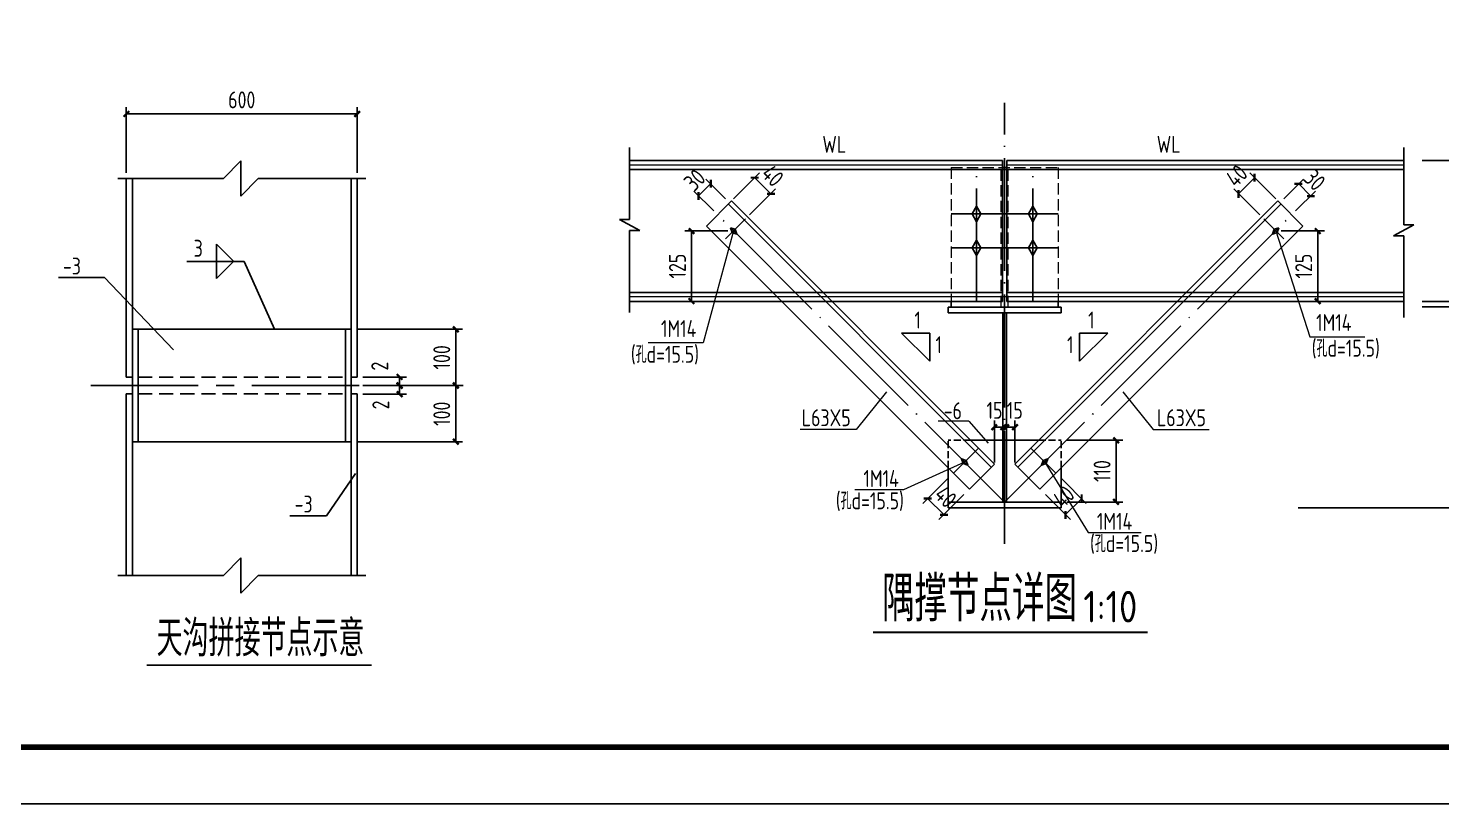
# Model space of a CAD drawing. Header units: millimetres. Extents: x 865974 to 875117, y 40174 to 44891.
# Drawn here: x 868185.4 to 868436.2, y 40173.6 to 40311.1 of the extents above; entities that cross this region are included whole.
import ezdxf

# ---------------------------------------------------------------- set-up
doc = ezdxf.new("R2010")
doc.units = ezdxf.units.MM
doc.header["$LTSCALE"] = 1000
doc.header["$MEASUREMENT"] = 0
for name, pattern in [('( Hidden )', [0.375, 0.25, -0.125]), ('3', [500, 300, -200]), ('center2', [28.575, 19.05, -3.175, 3.175, -3.175]), ('DASH', [0.35, 0.25, -0.1]), ('DASHED', [117.236842, 78.157895, -39.078947]), ('DOTE', [2.42, 2, -0.2, 0.02, -0.2])]:
    doc.linetypes.add(name, pattern=pattern)
for name, color, linetype in [('AXIS', 3, 'Continuous'), ('D1', 112, 'Continuous'), ('D2', 6, 'Continuous'), ('DIM', 7, 'Continuous'), ('DOTE', 1, 'DOTE'), ('FEN', 21, 'Continuous'), ('SHI', 3, 'Continuous'), ('文字', 7, 'Continuous'), ('桩', 6, 'Continuous'), ('梁虚线', 134, '3'), ('水平标注', 2, 'Continuous')]:
    doc.layers.add(name, color=color, linetype=linetype)
for name, color, linetype, lineweight in [('D3', 62, 'Continuous', 9), ('LZ', 64, 'Continuous', 9), ('数字', 3, 'Continuous', 9)]:
    doc.layers.add(name, color=color, linetype=linetype, lineweight=lineweight)
doc.styles.add('GBHZ', font='gbenor.shx', dxfattribs={"width": 0.9, "bigfont": 'gbcbig.shx'})
doc.dimstyles.new('Y10', dxfattribs={"dimscale": 0, "dimtxt": 3, "dimasz": 0.01, "dimexe": 1.2, "dimexo": 1, "dimgap": 1, "dimtad": 1, "dimdec": 0, "dimlfac": 10, "dimzin": 0, "dimdsep": 46, "dimtxsty": 'GBHZ', "dimblk1": 'DX', "dimblk2": 'DX', "dimsah": 1, "dimcen": 0.09, "dimdle": 1, "dimadec": 0, "dimazin": 0, "dimtfac": 1, "dimtdec": 0, "dimtix": 1, "dimtmove": 2, "dimatfit": 3, "dimldrblk": 'DX', "dimfxl": 0, "dimtolj": 1, "dimtzin": 0, "dimarcsym": 0})

# ---------------------------------------------------------------- blocks, each defined once
blk = doc.blocks.new('DX')
at = {"color": 0, "linetype": 'ByBlock', "const_width": 40}
blk.add_lwpolyline([(-54, -51), (46, 49)], dxfattribs=at)
blk = doc.blocks.new('*D61')
at = {"layer": 'Defpoints', "color": 0, "linetype": 'ByBlock', "transparency": 16777216}
for p in [(868431.71, 40287.61), (868443.26, 40287.61), (868431.71, 40262.65)]:
    blk.add_point(p, dxfattribs=at)
at = {"layer": 'DIM', "color": 0, "linetype": 'ByBlock', "lineweight": -2, "transparency": 16777216}
for p, q in [((868432.71, 40287.61), (868444.46, 40287.61)), ((868443.26, 40262.66), (868443.26, 40287.6)), ((868432.71, 40262.65), (868444.46, 40262.65))]:
    blk.add_line(p, q, dxfattribs=at)
at = {"layer": 'DIM', "color": 0, "linetype": 'ByBlock', "lineweight": -2, "transparency": 16777216, "xscale": 0.01, "yscale": 0.01, "zscale": 0.01}
for p, rotation in [((868443.26, 40287.61), 90), ((868443.26, 40262.65), 270)]:
    blk.add_blockref('DX', p, dxfattribs=dict(at, rotation=rotation))
at = {"layer": 'DIM', "color": 0, "linetype": 'ByBlock', "transparency": 16777216, "insert": (868440.76, 40275.13), "char_height": 3, "attachment_point": 5, "rotation": 90, "style": 'GBHZ'}
blk.add_mtext('\\A1;250', dxfattribs=at)
blk = doc.blocks.new('*D62')
at = {"layer": 'Defpoints', "color": 0, "linetype": 'ByBlock', "transparency": 16777216}
for p in [(868433.71, 40261.65), (868443.26, 40261.65), (868409.74, 40226.06)]:
    blk.add_point(p, dxfattribs=at)
at = {"layer": 'DIM', "color": 0, "linetype": 'ByBlock', "lineweight": -2, "transparency": 16777216}
for p, q in [((868434.71, 40261.65), (868444.46, 40261.65)), ((868443.26, 40226.07), (868443.26, 40261.64)), ((868410.74, 40226.06), (868444.46, 40226.06))]:
    blk.add_line(p, q, dxfattribs=at)
at = {"layer": 'DIM', "color": 0, "linetype": 'ByBlock', "lineweight": -2, "transparency": 16777216, "xscale": 0.01, "yscale": 0.01, "zscale": 0.01}
for p, rotation in [((868443.26, 40261.65), 90), ((868443.26, 40226.06), 270)]:
    blk.add_blockref('DX', p, dxfattribs=dict(at, rotation=rotation))
at = {"layer": 'DIM', "color": 0, "linetype": 'ByBlock', "transparency": 16777216, "insert": (868440.68, 40243.85), "char_height": 3, "attachment_point": 5, "rotation": 90, "style": 'GBHZ'}
blk.add_mtext('\\A1;梁高(柱高)', dxfattribs=at)
blk = doc.blocks.new('*D63')
at = {"layer": 'Defpoints', "color": 0, "transparency": 16777216}
for p in [(868358.95, 40240.33), (868358.95, 40233.1), (868360.45, 40233.1)]:
    blk.add_point(p, dxfattribs=at)
at = {"layer": 'DIM', "color": 0, "lineweight": -2, "transparency": 16777216}
for p, q in [((868358.95, 40234.1), (868358.95, 40241.53)), ((868360.45, 40234.1), (868360.45, 40241.53)), ((868358.94, 40240.33), (868358.93, 40240.33)), ((868360.45, 40240.33), (868358.95, 40240.33)), ((868360.46, 40240.33), (868360.47, 40240.33))]:
    blk.add_line(p, q, dxfattribs=at)
at = {"layer": 'DIM', "color": 0, "lineweight": -2, "transparency": 16777216, "xscale": 0.01, "yscale": 0.01, "zscale": 0.01}
blk.add_blockref('DX', (868358.95, 40240.33), dxfattribs=at)
at = {"layer": 'DIM', "color": 0, "lineweight": -2, "transparency": 16777216, "xscale": 0.01, "yscale": 0.01, "zscale": 0.01, "rotation": 180}
blk.add_blockref('DX', (868360.45, 40240.33), dxfattribs=at)
at = {"layer": 'DIM', "color": 0, "transparency": 16777216, "insert": (868360.45, 40243.33), "char_height": 3, "attachment_point": 5, "style": 'GBHZ'}
blk.add_mtext('\\A1;15', dxfattribs=at)
blk = doc.blocks.new('LS1')
at = {"layer": 'D1'}
for p, q in [((0, 10), (-5, 0)), ((-5, 0), (0, -10)), ((5, 0), (0, 10)), ((0, -10), (5, 0))]:
    blk.add_line(p, q, dxfattribs=at)
blk = doc.blocks.new('*D64')
at = {"layer": 'Defpoints', "color": 0, "transparency": 16777216}
for p in [(868412.93, 40281.34), (868407.44, 40280.09), (868409.56, 40277.97)]:
    blk.add_point(p, dxfattribs=at)
at = {"layer": 'DIM', "color": 0, "lineweight": -2, "transparency": 16777216}
for p, q in [((868408.15, 40280.8), (868411.66, 40284.31)), ((868410.27, 40278.68), (868413.78, 40282.19)), ((868410.8, 40283.47), (868410.8, 40283.48)), ((868410.81, 40283.46), (868412.93, 40281.34)), ((868412.94, 40281.34), (868412.95, 40281.33))]:
    blk.add_line(p, q, dxfattribs=at)
at = {"layer": 'DIM', "color": 0, "lineweight": -2, "transparency": 16777216, "xscale": 0.01, "yscale": 0.01, "zscale": 0.01}
for p, rotation in [((868410.81, 40283.46), 315.0000000031444), ((868412.93, 40281.34), 135.0000000031443)]:
    blk.add_blockref('DX', p, dxfattribs=dict(at, rotation=rotation))
at = {"layer": 'DIM', "color": 0, "transparency": 16777216, "insert": (868413.64, 40284.17), "char_height": 3, "attachment_point": 5, "rotation": 315, "style": 'GBHZ'}
blk.add_mtext('\\A1;30', dxfattribs=at)
blk = doc.blocks.new('*D65')
at = {"layer": 'Defpoints', "color": 0, "transparency": 16777216}
for p in [(868400.15, 40281.73), (868407.44, 40280.09), (868404.61, 40277.27)]:
    blk.add_point(p, dxfattribs=at)
at = {"layer": 'DIM', "color": 0, "lineweight": -2, "transparency": 16777216}
for p, q in [((868402.97, 40284.56), (868400.15, 40281.73)), ((868406.73, 40280.8), (868402.13, 40285.41)), ((868402.98, 40284.57), (868402.99, 40284.58)), ((868403.91, 40277.97), (868399.3, 40282.58)), ((868400.14, 40281.73), (868400.13, 40281.72))]:
    blk.add_line(p, q, dxfattribs=at)
at = {"layer": 'DIM', "color": 0, "lineweight": -2, "transparency": 16777216, "xscale": 0.01, "yscale": 0.01, "zscale": 0.01}
for p, rotation in [((868402.97, 40284.56), 224.9999999976418), ((868400.15, 40281.73), 44.99999999764176)]:
    blk.add_blockref('DX', p, dxfattribs=dict(at, rotation=rotation))
at = {"layer": 'DIM', "color": 0, "transparency": 16777216, "insert": (868399.79, 40284.92), "char_height": 3, "attachment_point": 5, "rotation": 45, "style": 'GBHZ'}
blk.add_mtext('\\A1;40', dxfattribs=at)
blk = doc.blocks.new('*D66')
at = {"layer": 'Defpoints', "color": 0, "transparency": 16777216}
for p in [(868406.73, 40275.15), (868406.73, 40262.65), (868414.19, 40262.65)]:
    blk.add_point(p, dxfattribs=at)
at = {"layer": 'DIM', "color": 0, "lineweight": -2, "transparency": 16777216}
for p, q in [((868407.73, 40275.15), (868415.39, 40275.15)), ((868414.19, 40275.14), (868414.19, 40262.66)), ((868407.73, 40262.65), (868415.39, 40262.65))]:
    blk.add_line(p, q, dxfattribs=at)
at = {"layer": 'DIM', "color": 0, "lineweight": -2, "transparency": 16777216, "xscale": 0.01, "yscale": 0.01, "zscale": 0.01}
for p, rotation in [((868414.19, 40275.15), 90), ((868414.19, 40262.65), 270)]:
    blk.add_blockref('DX', p, dxfattribs=dict(at, rotation=rotation))
at = {"layer": 'DIM', "color": 0, "transparency": 16777216, "insert": (868411.69, 40268.9), "char_height": 3, "attachment_point": 5, "rotation": 90, "style": 'GBHZ'}
blk.add_mtext('\\A1;125', dxfattribs=at)
blk = doc.blocks.new('*D67')
at = {"layer": 'Defpoints', "color": 0, "transparency": 16777216}
for p in [(868358.35, 40240.33), (868356.85, 40233.1), (868358.35, 40233.1)]:
    blk.add_point(p, dxfattribs=at)
at = {"layer": 'DIM', "color": 0, "lineweight": -2, "transparency": 16777216}
for p, q in [((868356.85, 40234.1), (868356.85, 40241.53)), ((868358.35, 40234.1), (868358.35, 40241.53)), ((868356.84, 40240.33), (868356.83, 40240.33)), ((868356.85, 40240.33), (868358.35, 40240.33)), ((868358.36, 40240.33), (868358.37, 40240.33))]:
    blk.add_line(p, q, dxfattribs=at)
at = {"layer": 'DIM', "color": 0, "lineweight": -2, "transparency": 16777216, "xscale": 0.01, "yscale": 0.01, "zscale": 0.01}
blk.add_blockref('DX', (868356.85, 40240.33), dxfattribs=at)
at = {"layer": 'DIM', "color": 0, "lineweight": -2, "transparency": 16777216, "xscale": 0.01, "yscale": 0.01, "zscale": 0.01, "rotation": 180}
blk.add_blockref('DX', (868358.35, 40240.33), dxfattribs=at)
at = {"layer": 'DIM', "color": 0, "transparency": 16777216, "insert": (868356.85, 40243.33), "char_height": 3, "attachment_point": 5, "style": 'GBHZ'}
blk.add_mtext('\\A1;15', dxfattribs=at)
blk = doc.blocks.new('*D68')
at = {"layer": 'Defpoints', "color": 0, "transparency": 16777216}
for p in [(868304.36, 40281.34), (868309.85, 40280.09), (868307.73, 40277.97)]:
    blk.add_point(p, dxfattribs=at)
at = {"layer": 'DIM', "color": 0, "lineweight": -2, "transparency": 16777216}
for p, q in [((868309.15, 40280.8), (868305.64, 40284.31)), ((868307.03, 40278.68), (868303.51, 40282.19)), ((868304.36, 40281.34), (868304.35, 40281.33)), ((868306.48, 40283.46), (868304.36, 40281.34)), ((868306.49, 40283.47), (868306.5, 40283.48))]:
    blk.add_line(p, q, dxfattribs=at)
at = {"layer": 'DIM', "color": 0, "lineweight": -2, "transparency": 16777216, "xscale": 0.01, "yscale": 0.01, "zscale": 0.01}
for p, rotation in [((868306.48, 40283.46), 224.9999999968557), ((868304.36, 40281.34), 44.99999999685568)]:
    blk.add_blockref('DX', p, dxfattribs=dict(at, rotation=rotation))
at = {"layer": 'DIM', "color": 0, "transparency": 16777216, "insert": (868303.66, 40284.17), "char_height": 3, "attachment_point": 5, "rotation": 45, "style": 'GBHZ'}
blk.add_mtext('\\A1;30', dxfattribs=at)
blk = doc.blocks.new('*D69')
at = {"layer": 'Defpoints', "color": 0, "transparency": 16777216}
for p in [(868317.15, 40281.73), (868309.85, 40280.09), (868312.68, 40277.27)]:
    blk.add_point(p, dxfattribs=at)
at = {"layer": 'DIM', "color": 0, "lineweight": -2, "transparency": 16777216}
for p, q in [((868310.56, 40280.8), (868315.17, 40285.41)), ((868314.31, 40284.57), (868314.31, 40284.58)), ((868314.32, 40284.56), (868317.15, 40281.73)), ((868313.39, 40277.97), (868318, 40282.58)), ((868317.16, 40281.73), (868317.16, 40281.72))]:
    blk.add_line(p, q, dxfattribs=at)
at = {"layer": 'DIM', "color": 0, "lineweight": -2, "transparency": 16777216, "xscale": 0.01, "yscale": 0.01, "zscale": 0.01}
for p, rotation in [((868314.32, 40284.56), 315.0000000023583), ((868317.15, 40281.73), 135.0000000023582)]:
    blk.add_blockref('DX', p, dxfattribs=dict(at, rotation=rotation))
at = {"layer": 'DIM', "color": 0, "transparency": 16777216, "insert": (868317.5, 40284.92), "char_height": 3, "attachment_point": 5, "rotation": 315, "style": 'GBHZ'}
blk.add_mtext('\\A1;40', dxfattribs=at)
blk = doc.blocks.new('*D70')
at = {"layer": 'Defpoints', "color": 0, "transparency": 16777216}
for p in [(868310.56, 40275.15), (868303.1, 40262.65), (868310.56, 40262.65)]:
    blk.add_point(p, dxfattribs=at)
at = {"layer": 'DIM', "color": 0, "lineweight": -2, "transparency": 16777216}
for p, q in [((868309.56, 40275.15), (868301.9, 40275.15)), ((868303.1, 40275.14), (868303.1, 40262.66)), ((868309.56, 40262.65), (868301.9, 40262.65))]:
    blk.add_line(p, q, dxfattribs=at)
at = {"layer": 'DIM', "color": 0, "lineweight": -2, "transparency": 16777216, "xscale": 0.01, "yscale": 0.01, "zscale": 0.01}
for p, rotation in [((868303.1, 40275.15), 90), ((868303.1, 40262.65), 270)]:
    blk.add_blockref('DX', p, dxfattribs=dict(at, rotation=rotation))
at = {"layer": 'DIM', "color": 0, "transparency": 16777216, "insert": (868300.6, 40268.9), "char_height": 3, "attachment_point": 5, "rotation": 90, "style": 'GBHZ'}
blk.add_mtext('\\A1;125', dxfattribs=at)
blk = doc.blocks.new('*D71')
at = {"layer": 'Defpoints', "color": 0, "transparency": 16777216}
for p in [(868368.65, 40238.05), (868368.65, 40227.06), (868378.43, 40227.06)]:
    blk.add_point(p, dxfattribs=at)
at = {"layer": 'DIM', "color": 0, "lineweight": -2, "transparency": 16777216}
for p, q in [((868369.65, 40238.05), (868379.63, 40238.05)), ((868378.43, 40238.04), (868378.43, 40227.07)), ((868369.65, 40227.06), (868379.63, 40227.06))]:
    blk.add_line(p, q, dxfattribs=at)
at = {"layer": 'DIM', "color": 0, "lineweight": -2, "transparency": 16777216, "xscale": 0.01, "yscale": 0.01, "zscale": 0.01}
for p, rotation in [((868378.43, 40238.05), 90), ((868378.43, 40227.06), 270)]:
    blk.add_blockref('DX', p, dxfattribs=dict(at, rotation=rotation))
at = {"layer": 'DIM', "color": 0, "transparency": 16777216, "insert": (868375.93, 40232.56), "char_height": 3, "attachment_point": 5, "rotation": 90, "style": 'GBHZ'}
blk.add_mtext('\\A1;110', dxfattribs=at)
blk = doc.blocks.new('*D72')
at = {"layer": 'Defpoints', "color": 0, "linetype": 'ByBlock', "transparency": 16777216}
for p in [(868431.71, 40262.65), (868431.71, 40261.65), (868443.26, 40261.65)]:
    blk.add_point(p, dxfattribs=at)
at = {"layer": 'DIM', "color": 0, "linetype": 'ByBlock', "lineweight": -2, "transparency": 16777216}
for p, q in [((868432.71, 40262.65), (868444.46, 40262.65)), ((868432.71, 40261.65), (868444.46, 40261.65)), ((868443.26, 40262.66), (868443.26, 40262.67)), ((868443.26, 40262.65), (868443.26, 40261.65)), ((868443.26, 40261.64), (868443.26, 40261.63))]:
    blk.add_line(p, q, dxfattribs=at)
at = {"layer": 'DIM', "color": 0, "linetype": 'ByBlock', "lineweight": -2, "transparency": 16777216, "xscale": 0.01, "yscale": 0.01, "zscale": 0.01}
for p, rotation in [((868443.26, 40262.65), 270), ((868443.26, 40261.65), 90)]:
    blk.add_blockref('DX', p, dxfattribs=dict(at, rotation=rotation))
at = {"layer": 'DIM', "color": 0, "linetype": 'ByBlock', "transparency": 16777216, "insert": (868440.76, 40263.78), "char_height": 3, "attachment_point": 5, "rotation": 90, "style": 'GBHZ'}
blk.add_mtext('\\A1;10', dxfattribs=at)
blk = doc.blocks.new('*D73')
at = {"layer": 'Defpoints', "color": 0, "transparency": 16777216}
for p in [(868368.03, 40231.91), (868365.2, 40229.09), (868372.29, 40227.66)]:
    blk.add_point(p, dxfattribs=at)
at = {"layer": 'DIM', "color": 0, "lineweight": -2, "transparency": 16777216}
for p, q in [((868368.73, 40231.21), (868373.13, 40226.81)), ((868365.91, 40228.38), (868370.31, 40223.98)), ((868369.46, 40224.83), (868372.29, 40227.66)), ((868372.29, 40227.66), (868372.3, 40227.67)), ((868369.45, 40224.82), (868369.44, 40224.81))]:
    blk.add_line(p, q, dxfattribs=at)
at = {"layer": 'DIM', "color": 0, "lineweight": -2, "transparency": 16777216, "xscale": 0.01, "yscale": 0.01, "zscale": 0.01}
for p, rotation in [((868372.29, 40227.66), 225), ((868369.46, 40224.83), 45)]:
    blk.add_blockref('DX', p, dxfattribs=dict(at, rotation=rotation))
at = {"layer": 'DIM', "color": 0, "transparency": 16777216, "insert": (868369.1, 40228.01), "char_height": 3, "attachment_point": 5, "rotation": 45, "style": 'GBHZ'}
blk.add_mtext('\\A1;40', dxfattribs=at)
blk = doc.blocks.new('*D74')
at = {"layer": 'Defpoints', "color": 0, "transparency": 16777216}
for p in [(868349.27, 40231.91), (868352.1, 40229.09), (868345.01, 40227.66)]:
    blk.add_point(p, dxfattribs=at)
at = {"layer": 'DIM', "color": 0, "lineweight": -2, "transparency": 16777216}
for p, q in [((868348.56, 40231.21), (868344.16, 40226.81)), ((868345, 40227.66), (868345, 40227.67)), ((868347.84, 40224.83), (868345.01, 40227.66)), ((868351.39, 40228.38), (868346.99, 40223.98)), ((868347.84, 40224.82), (868347.85, 40224.81))]:
    blk.add_line(p, q, dxfattribs=at)
at = {"layer": 'DIM', "color": 0, "lineweight": -2, "transparency": 16777216, "xscale": 0.01, "yscale": 0.01, "zscale": 0.01}
for p, rotation in [((868345.01, 40227.66), 315), ((868347.84, 40224.83), 135)]:
    blk.add_blockref('DX', p, dxfattribs=dict(at, rotation=rotation))
at = {"layer": 'DIM', "color": 0, "transparency": 16777216, "insert": (868348.19, 40228.01), "char_height": 3, "attachment_point": 5, "rotation": 315, "style": 'GBHZ'}
blk.add_mtext('\\A1;40', dxfattribs=at)
blk = doc.blocks.new('*D170')
at = {"layer": 'Defpoints', "color": 0, "linetype": 'ByBlock', "transparency": 16777216}
for p in [(868243.81, 40295.87), (868202.81, 40284.42), (868243.81, 40284.42)]:
    blk.add_point(p, dxfattribs=at)
at = {"layer": 'DIM', "color": 0, "linetype": 'ByBlock', "lineweight": -2, "transparency": 16777216}
for p, q in [((868202.81, 40285.42), (868202.81, 40297.07)), ((868243.81, 40285.42), (868243.81, 40297.07)), ((868202.82, 40295.87), (868243.8, 40295.87))]:
    blk.add_line(p, q, dxfattribs=at)
at = {"layer": 'DIM', "color": 0, "linetype": 'ByBlock', "lineweight": -2, "transparency": 16777216, "xscale": 0.01, "yscale": 0.01, "zscale": 0.01, "rotation": 180}
blk.add_blockref('DX', (868202.81, 40295.87), dxfattribs=at)
at = {"layer": 'DIM', "color": 0, "linetype": 'ByBlock', "lineweight": -2, "transparency": 16777216, "xscale": 0.01, "yscale": 0.01, "zscale": 0.01}
blk.add_blockref('DX', (868243.81, 40295.87), dxfattribs=at)
at = {"layer": 'DIM', "color": 0, "linetype": 'ByBlock', "transparency": 16777216, "insert": (868223.31, 40298.37), "char_height": 3, "attachment_point": 5, "style": 'GBHZ'}
blk.add_mtext('\\A1;600', dxfattribs=at)
blk = doc.blocks.new('*D171')
at = {"layer": 'Defpoints', "color": 0, "linetype": 'ByBlock', "transparency": 16777216}
for p in [(868242.71, 40257.72), (868250.84, 40247.72), (868261.29, 40247.72)]:
    blk.add_point(p, dxfattribs=at)
at = {"layer": 'DIM', "color": 0, "linetype": 'ByBlock', "lineweight": -2, "transparency": 16777216}
for p, q in [((868243.71, 40257.72), (868262.49, 40257.72)), ((868261.29, 40257.71), (868261.29, 40247.73)), ((868251.84, 40247.72), (868262.49, 40247.72))]:
    blk.add_line(p, q, dxfattribs=at)
at = {"layer": 'DIM', "color": 0, "linetype": 'ByBlock', "lineweight": -2, "transparency": 16777216, "xscale": 0.01, "yscale": 0.01, "zscale": 0.01}
for p, rotation in [((868261.29, 40257.72), 90), ((868261.29, 40247.72), 270)]:
    blk.add_blockref('DX', p, dxfattribs=dict(at, rotation=rotation))
at = {"layer": 'DIM', "color": 0, "linetype": 'ByBlock', "transparency": 16777216, "insert": (868258.79, 40252.72), "char_height": 3, "attachment_point": 5, "rotation": 90, "style": 'GBHZ'}
blk.add_mtext('\\A1;100', dxfattribs=at)
blk = doc.blocks.new('*D172')
at = {"layer": 'Defpoints', "color": 0, "linetype": 'ByBlock', "transparency": 16777216}
for p in [(868250.84, 40247.72), (868261.29, 40247.72), (868242.71, 40237.72)]:
    blk.add_point(p, dxfattribs=at)
at = {"layer": 'DIM', "color": 0, "linetype": 'ByBlock', "lineweight": -2, "transparency": 16777216}
for p, q in [((868251.84, 40247.72), (868262.49, 40247.72)), ((868261.29, 40237.73), (868261.29, 40247.71)), ((868243.71, 40237.72), (868262.49, 40237.72))]:
    blk.add_line(p, q, dxfattribs=at)
at = {"layer": 'DIM', "color": 0, "linetype": 'ByBlock', "lineweight": -2, "transparency": 16777216, "xscale": 0.01, "yscale": 0.01, "zscale": 0.01}
for p, rotation in [((868261.29, 40247.72), 90), ((868261.29, 40237.72), 270)]:
    blk.add_blockref('DX', p, dxfattribs=dict(at, rotation=rotation))
at = {"layer": 'DIM', "color": 0, "linetype": 'ByBlock', "transparency": 16777216, "insert": (868258.79, 40242.72), "char_height": 3, "attachment_point": 5, "rotation": 90, "style": 'GBHZ'}
blk.add_mtext('\\A1;100', dxfattribs=at)
blk = doc.blocks.new('*D173')
at = {"layer": 'Defpoints', "color": 0, "linetype": 'ByBlock', "transparency": 16777216}
for p in [(868243.81, 40247.72), (868243.81, 40246.22), (868251.31, 40247.72)]:
    blk.add_point(p, dxfattribs=at)
at = {"layer": 'DIM', "color": 0, "linetype": 'ByBlock', "lineweight": -2, "transparency": 16777216}
for p, q in [((868244.81, 40247.72), (868252.51, 40247.72)), ((868244.81, 40246.22), (868252.51, 40246.22)), ((868251.31, 40247.73), (868251.31, 40247.74)), ((868251.31, 40246.22), (868251.31, 40247.72)), ((868251.31, 40246.21), (868251.31, 40246.2))]:
    blk.add_line(p, q, dxfattribs=at)
at = {"layer": 'DIM', "color": 0, "linetype": 'ByBlock', "lineweight": -2, "transparency": 16777216, "xscale": 0.01, "yscale": 0.01, "zscale": 0.01}
for p, rotation in [((868251.31, 40247.72), 270), ((868251.31, 40246.22), 90)]:
    blk.add_blockref('DX', p, dxfattribs=dict(at, rotation=rotation))
at = {"layer": 'DIM', "color": 0, "linetype": 'ByBlock', "transparency": 16777216, "insert": (868247.98, 40244.28), "char_height": 3, "attachment_point": 5, "rotation": 90, "style": 'GBHZ'}
blk.add_mtext('\\A1;2', dxfattribs=at)
blk = doc.blocks.new('*D174')
at = {"layer": 'Defpoints', "color": 0, "linetype": 'ByBlock', "transparency": 16777216}
for p in [(868243.81, 40249.22), (868243.81, 40247.72), (868251.31, 40247.72)]:
    blk.add_point(p, dxfattribs=at)
at = {"layer": 'DIM', "color": 0, "linetype": 'ByBlock', "lineweight": -2, "transparency": 16777216}
for p, q in [((868244.81, 40249.22), (868252.51, 40249.22)), ((868251.31, 40249.23), (868251.31, 40249.24)), ((868251.31, 40249.22), (868251.31, 40247.72)), ((868244.81, 40247.72), (868252.51, 40247.72)), ((868251.31, 40247.71), (868251.31, 40247.7))]:
    blk.add_line(p, q, dxfattribs=at)
at = {"layer": 'DIM', "color": 0, "linetype": 'ByBlock', "lineweight": -2, "transparency": 16777216, "xscale": 0.01, "yscale": 0.01, "zscale": 0.01}
for p, rotation in [((868251.31, 40249.22), 270), ((868251.31, 40247.72), 90)]:
    blk.add_blockref('DX', p, dxfattribs=dict(at, rotation=rotation))
at = {"layer": 'DIM', "color": 0, "linetype": 'ByBlock', "transparency": 16777216, "insert": (868247.79, 40251.16), "char_height": 3, "attachment_point": 5, "rotation": 90, "style": 'GBHZ'}
blk.add_mtext('\\A1;2', dxfattribs=at)

msp = doc.modelspace()

# ---------------------------------------------------------------- linework, layer by layer
at = {"color": 7, "ltscale": 0.75}
for p, q in [((868190.803, 40266.878, 15.397), (868198.933, 40266.878, 15.397)), ((868211.211, 40254.031, 15.397), (868198.933, 40266.878, 15.397)), ((868238.343, 40224.593, 15.397), (868243.503, 40232.104, 15.397)), ((868231.832, 40224.593, 15.397), (868238.343, 40224.593, 15.397))]:
    msp.add_line(p, q, dxfattribs=at)
msp.add_line((868708.51, 40173.578), (867867.51, 40173.578))
at = {"color": 0, "const_width": 1}
msp.add_lwpolyline([(868698.51, 40183.578), (867892.51, 40183.578), (867892.51, 40757.578), (868698.51, 40757.578)], close=True, dxfattribs=at)
at = {"layer": 'D1', "color": 251}
for p, q in [((868292.102, 40277.133), (868292.102, 40289.914)), ((868429.466, 40276.22), (868429.466, 40289.914)), ((868290.333, 40277.133), (868293.951, 40275.193)), ((868292.102, 40277.133), (868290.333, 40277.133)), ((868431.236, 40276.22), (868427.618, 40274.281)), ((868429.466, 40276.22), (868431.236, 40276.22)), ((868293.951, 40275.193), (868292.102, 40275.193)), ((868292.102, 40260.678), (868292.102, 40275.193)), ((868427.618, 40274.281), (868429.466, 40274.281)), ((868429.466, 40259.779), (868429.466, 40274.281))]:
    msp.add_line(p, q, dxfattribs=at)
at = {"layer": 'D1', "color": 251, "linetype": 'DASH', "ltscale": 0.005}
for p, q in [((868352.605, 40238.051), (868348.648, 40238.051)), ((868348.648, 40233.099), (868348.648, 40238.051)), ((868364.69, 40238.051), (868368.648, 40238.051)), ((868368.648, 40233.099), (868368.648, 40238.051))]:
    msp.add_line(p, q, dxfattribs=at)
at = {"layer": 'D2'}
for p, q in [((868358.248, 40287.606), (868292.102, 40287.606)), ((868358.248, 40286.384), (868359.048, 40286.384)), ((868359.048, 40287.606), (868429.466, 40287.606)), ((868429.466, 40286.033), (868292.102, 40286.033)), ((868310.208, 40280.449), (868305.753, 40275.994)), ((868356.282, 40233.243), (868309.642, 40279.883)), ((868356.848, 40233.809), (868310.208, 40280.449)), ((868360.448, 40233.809), (868407.087, 40280.449)), ((868361.013, 40233.243), (868407.653, 40279.883)), ((868407.087, 40280.449), (868411.542, 40275.994)), ((868352.393, 40229.354), (868305.753, 40275.994)), ((868364.902, 40229.354), (868411.542, 40275.994)), ((868358.248, 40264.218), (868292.102, 40264.218)), ((868429.466, 40264.218), (868359.048, 40264.218)), ((868358.248, 40262.645), (868292.102, 40262.645)), ((868368.648, 40261.645), (868348.648, 40261.645)), ((868348.648, 40260.628), (868348.648, 40261.645)), ((868349.148, 40262.645), (868349.148, 40261.645)), ((868349.148, 40261.645), (868368.148, 40261.645)), ((868429.466, 40262.645), (868359.048, 40262.645)), ((868368.148, 40262.645), (868368.148, 40261.645)), ((868368.648, 40260.628), (868368.648, 40261.645)), ((868348.648, 40260.628), (868368.648, 40260.628)), ((868358.348, 40227.059), (868358.348, 40260.628)), ((868358.948, 40227.059), (868358.948, 40260.628)), ((868352.605, 40238.051), (868364.69, 40238.051)), ((868352.393, 40229.354), (868356.848, 40233.809)), ((868364.902, 40229.354), (868360.448, 40233.809)), ((868348.648, 40226.059), (868348.648, 40233.099)), ((868348.648, 40227.317), (868348.648, 40233.099)), ((868368.648, 40226.059), (868368.648, 40233.099)), ((868348.648, 40227.317), (868348.648, 40226.059)), ((868348.648, 40227.059), (868368.648, 40227.059)), ((868348.648, 40226.059), (868368.648, 40226.059)), ((868348.648, 40226.059), (868368.648, 40226.059))]:
    msp.add_line(p, q, dxfattribs=at)
at = {"layer": 'D3', "color": 251}
for p, q in [((868310.561, 40275.145), (868305.164, 40255.3)), ((868406.734, 40275.145), (868412.797, 40256.373)), ((868412.797, 40256.373), (868422.56, 40256.373)), ((868305.164, 40255.3), (868295.402, 40255.3)), ((868337.682, 40246.602), (868332.309, 40239.916)), ((868379.613, 40246.602), (868384.986, 40239.916)), ((868352.317, 40241.407), (868346.848, 40241.407)), ((868352.317, 40241.407), (868355.725, 40237.501)), ((868332.309, 40239.916), (868322.381, 40239.916)), ((868384.986, 40239.916), (868394.914, 40239.916)), ((868351.544, 40234.162), (868340.704, 40229.239)), ((868365.751, 40234.162), (868373.453, 40221.648)), ((868340.704, 40229.239), (868332.099, 40229.239)), ((868373.453, 40221.648), (868382.891, 40221.648))]:
    msp.add_line(p, q, dxfattribs=at)
at = {"layer": 'DOTE', "linetype": 'DOTE', "ltscale": 0.01}
for p, q in [((868358.648, 40219.64), (868358.648, 40297.849)), ((868353.648, 40262.646), (868353.648, 40286.529)), ((868363.648, 40262.646), (868363.648, 40286.529)), ((868358.648, 40227.059), (868307.733, 40277.974)), ((868312.683, 40277.267), (868309.147, 40273.731)), ((868349.148, 40278.146), (868368.148, 40278.146)), ((868358.648, 40227.059), (868409.562, 40277.974)), ((868404.612, 40277.267), (868408.148, 40273.731)), ((868349.148, 40272.143), (868368.148, 40272.143)), ((868349.564, 40232.182), (868354.019, 40236.637)), ((868367.731, 40232.182), (868363.276, 40236.637))]:
    msp.add_line(p, q, dxfattribs=at)
at = {"layer": 'DOTE', "linetype": 'center2', "ltscale": 0.001}
msp.add_line((868196.541, 40247.724, 15.397), (868262.614, 40247.724, 15.397), dxfattribs=at)
at = {"layer": 'FEN', "ltscale": 0.3}
for p, q in [((868213.554, 40269.738, 15.397), (868223.743, 40269.738, 15.397)), ((868223.743, 40269.738, 15.397), (868229.146, 40257.724, 15.397))]:
    msp.add_line(p, q, dxfattribs=at)
at = {"layer": 'FEN', "ltscale": 0.3, "elevation": 15.397}
for points in [[(868218.831, 40272.803), (868218.831, 40269.738)], [(868218.831, 40272.803), (868221.864, 40269.771)], [(868218.831, 40266.672), (868218.831, 40269.738)], [(868218.831, 40266.672), (868221.864, 40269.705)]]:
    msp.add_lwpolyline(points, dxfattribs=at)
at = {"layer": 'LZ', "color": 251, "linetype": 'DASHED', "ltscale": 300}
for p, q in [((868358.248, 40286.819), (868292.102, 40286.819)), ((868429.466, 40286.819), (868359.048, 40286.819)), ((868429.466, 40263.432), (868292.102, 40263.432))]:
    msp.add_line(p, q, dxfattribs=at)
at = {"layer": 'LZ', "color": 251, "linetype": 'DASH', "ltscale": 0.008}
for p, q in [((868349.148, 40286.384), (868368.148, 40286.384)), ((868349.148, 40286.384), (868349.148, 40262.645)), ((868358.005, 40261.645), (868358.005, 40286.384)), ((868359.29, 40261.645), (868359.29, 40286.384)), ((868368.148, 40286.384), (868368.148, 40262.645))]:
    msp.add_line(p, q, dxfattribs=at)
at = {"layer": 'SHI'}
for p, q in [((868220.078, 40284.419, 15.397), (868223.137, 40287.561, 15.397)), ((868223.137, 40287.561, 15.397), (868223.137, 40281.278, 15.397)), ((868201.307, 40284.419, 15.397), (868220.078, 40284.419, 15.397)), ((868226.197, 40284.419, 15.397), (868223.137, 40281.278, 15.397)), ((868226.197, 40284.419, 15.397), (868245.307, 40284.419, 15.397)), ((868220.078, 40214.05, 15.397), (868223.137, 40217.191, 15.397)), ((868223.137, 40217.191, 15.397), (868223.137, 40210.909, 15.397)), ((868201.307, 40214.05, 15.397), (868220.078, 40214.05, 15.397)), ((868226.197, 40214.05, 15.397), (868223.137, 40210.909, 15.397)), ((868226.197, 40214.05, 15.397), (868245.307, 40214.05, 15.397))]:
    msp.add_line(p, q, dxfattribs=at)
at = {"layer": 'SHI', "linetype": '( Hidden )', "ltscale": 0.01}
for p, q in [((868204.907, 40249.224, 15.397), (868241.707, 40249.224, 15.397)), ((868204.907, 40246.224, 15.397), (868241.707, 40246.224, 15.397))]:
    msp.add_line(p, q, dxfattribs=at)
at = {"layer": 'SHI', "elevation": 15.397}
for points in [[(868202.807, 40284.419), (868202.807, 40249.224)], [(868203.907, 40284.419), (868203.907, 40214.05)], [(868242.707, 40284.419), (868242.707, 40214.05)], [(868243.807, 40284.419), (868243.807, 40249.224)], [(868203.907, 40257.724), (868242.707, 40257.724)], [(868204.907, 40257.724), (868204.907, 40237.724)], [(868241.707, 40257.724), (868241.707, 40237.724)], [(868202.807, 40249.224), (868203.907, 40249.224)], [(868242.707, 40249.224), (868243.807, 40249.224)], [(868202.807, 40246.224), (868202.807, 40214.05)], [(868202.807, 40246.224), (868203.907, 40246.224)], [(868242.707, 40246.224), (868243.807, 40246.224)], [(868243.807, 40246.224), (868243.807, 40214.05)], [(868203.907, 40237.724), (868242.707, 40237.724)]]:
    msp.add_lwpolyline(points, dxfattribs=at)
at = {"layer": '文字', "color": 6, "const_width": 0.32}
msp.add_lwpolyline([(868335.299, 40203.961), (868384.039, 40203.961)], dxfattribs=at)
at = {"layer": '文字', "color": 6, "const_width": 0.256, "elevation": 15.397}
msp.add_lwpolyline([(868206.465, 40198.146), (868246.332, 40198.146)], dxfattribs=at)
at = {"layer": '桩'}
for p, q in [((868358.248, 40287.606), (868358.248, 40262.645)), ((868359.048, 40287.606), (868359.048, 40262.645)), ((868352.899, 40278.146), (868353.648, 40279.527)), ((868354.396, 40278.146), (868353.648, 40279.527)), ((868362.899, 40278.146), (868363.648, 40279.527)), ((868364.396, 40278.146), (868363.648, 40279.527)), ((868352.899, 40278.146), (868353.648, 40276.764)), ((868354.396, 40278.146), (868353.648, 40276.764)), ((868362.899, 40278.146), (868363.648, 40276.764)), ((868364.396, 40278.146), (868363.648, 40276.764)), ((868352.899, 40272.143), (868353.648, 40273.524)), ((868352.899, 40272.143), (868353.648, 40270.761)), ((868354.396, 40272.143), (868353.648, 40273.524)), ((868354.396, 40272.143), (868353.648, 40270.761)), ((868362.899, 40272.143), (868363.648, 40273.524)), ((868362.899, 40272.143), (868363.648, 40270.761)), ((868364.396, 40272.143), (868363.648, 40273.524)), ((868364.396, 40272.143), (868363.648, 40270.761))]:
    msp.add_line(p, q, dxfattribs=at)
at = {"layer": '梁虚线', "color": 6, "linetype": 'ByBlock'}
for p, q in [((868345.36, 40257.02), (868340.36, 40257.02)), ((868345.36, 40252.02), (868340.36, 40257.02)), ((868345.36, 40252.02), (868345.36, 40257.02)), ((868371.935, 40252.02), (868371.935, 40257.02)), ((868371.935, 40257.02), (868376.935, 40257.02)), ((868371.935, 40252.02), (868376.935, 40257.02))]:
    msp.add_line(p, q, dxfattribs=at)

# ---------------------------------------------------------------- block references
at = {"layer": 'D2'}
for p, xscale, yscale, zscale, rotation in [((868310.561, 40275.145), -0.0786542399324214, 0.07865424011833966, 0.07865424, 45), ((868406.734, 40275.145), 0.07865423993242139, 0.07865423993242139, 0.07865423993242139, 315), ((868351.544, 40234.162), -0.0786542399324214, 0.07865424011833966, 0.07865424, 45), ((868365.751, 40234.162), 0.07865423993242139, 0.07865423993242139, 0.07865423993242139, 315)]:
    msp.add_blockref('LS1', p, dxfattribs=dict(at, xscale=xscale, yscale=yscale, zscale=zscale, rotation=rotation))

# ---------------------------------------------------------------- texts
at = {"layer": 'AXIS', "style": 'GBHZ', "width": 0.9}
for s, p in [('3', (868214.784, 40270.55, 38.397)), ('-3', (868191.595, 40267.409, 15.397)), ('-3', (868232.7, 40225.213, 15.397))]:
    msp.add_text(s, height=3, dxfattribs=at).set_placement(p)
at = {"layer": 'D3', "color": 3, "style": 'GBHZ', "width": 0.9}
for s, p in [('1M14', (868297.676, 40256.316)), ('1', (868342.645, 40257.831)), ('1', (868373.45, 40257.831)), ('1M14', (868413.901, 40257.39)), ('1', (868346.383, 40253.459)), ('1', (868369.712, 40253.459)), ('L63X5', (868322.649, 40240.51)), ('-6', (868347.843, 40241.745)), ('L63X5', (868385.667, 40240.51)), ('1M14', (868333.595, 40229.733)), ('1M14', (868375.011, 40222.142))]:
    msp.add_text(s, height=3, dxfattribs=at).set_placement(p)
at = {"layer": '数字', "style": 'GBHZ', "width": 0.9}
for p in [(868413.11, 40252.832), (868292.326, 40251.759), (868328.682, 40225.785), (868373.784, 40218.194)]:
    msp.add_text('(孔d=15.5)', height=3, dxfattribs=at).set_placement(p)
at = {"layer": '文字', "color": 6, "style": 'GBHZ'}
for s, height, p in [('隅撑节点详图', 8, (868336.907, 40205.913)), ('1:10', 5.6, (868372.6, 40205.716)), ('天沟拼接节点示意', 6.4, (868208.198, 40199.707, 15.397))]:
    msp.add_text(s, height=height, dxfattribs=at).set_placement(p)
at = {"layer": '水平标注', "style": 'GBHZ', "width": 0.9}
for p in [(868326.31, 40288.985, -7), (868385.631, 40288.985, -7)]:
    msp.add_text('WL', height=3, dxfattribs=at).set_placement(p)

# ---------------------------------------------------------------- dimensions: what is measured, and where the dimension line sits
at = {"layer": 'DIM', "linetype": 'ByBlock'}
dim = msp.add_linear_dim(base=(868243.807, 40295.866, 15.397), p1=(868202.807, 40284.419, 15.397), p2=(868243.807, 40284.419, 15.397), text='600', dimstyle='Y10', override={"dimscale": 1}, dxfattribs=at)
dim.commit()
dim.dimension.update_dxf_attribs({"geometry": '*D170', "text_midpoint": (868223.307, 40298.366, 15.397)})
at = {"layer": 'DIM'}
for p1, p2, distance, picture, middle in [((868309.854, 40280.095), (868307.733, 40277.974), -4.765, '*D68', (868303.656, 40284.171)), ((868309.854, 40280.095), (868312.683, 40277.267), 6.318, '*D69', (868317.503, 40284.916)), ((868407.441, 40280.095), (868404.612, 40277.267), -6.318, '*D65', (868399.792, 40284.916)), ((868407.441, 40280.095), (868409.562, 40277.974), 4.765, '*D64', (868413.639, 40284.171)), ((868352.096, 40229.085), (868349.267, 40231.914), 6.022, '*D74', (868348.191, 40228.009)), ((868365.199, 40229.085), (868368.028, 40231.914), -6.022, '*D73', (868369.104, 40228.009))]:
    dim = msp.add_aligned_dim(p1=p1, p2=p2, distance=distance, dimstyle='Y10', override={"dimscale": 1}, dxfattribs=at)
    dim.commit()
    dim.dimension.update_dxf_attribs({"geometry": picture, "text_midpoint": middle})
at = {"layer": 'DIM', "color": 0, "linetype": 'ByBlock'}
dim = msp.add_linear_dim(base=(868443.264, 40287.606), p1=(868431.708, 40262.645), p2=(868431.708, 40287.606), angle=90, dimstyle='Y10', override={"dimscale": 1}, dxfattribs=at)
dim.commit()
dim.dimension.update_dxf_attribs({"geometry": '*D61', "text_midpoint": (868440.764, 40275.125)})
at = {"layer": 'DIM'}
for base, p1, p2, picture, middle in [((868303.105, 40262.645), (868310.561, 40275.145), (868310.561, 40262.645), '*D70', (868300.605, 40268.895)), ((868414.19, 40262.645), (868406.734, 40275.145), (868406.734, 40262.645), '*D66', (868411.69, 40268.895)), ((868378.427, 40227.059), (868368.648, 40238.051), (868368.648, 40227.059), '*D71', (868375.927, 40232.555))]:
    dim = msp.add_linear_dim(base=base, p1=p1, p2=p2, angle=90, dimstyle='Y10', override={"dimscale": 1}, dxfattribs=at)
    dim.commit()
    dim.dimension.update_dxf_attribs({"geometry": picture, "text_midpoint": middle})
at = {"layer": 'DIM', "color": 0, "linetype": 'ByBlock'}
dim = msp.add_linear_dim(base=(868443.264, 40261.645), p1=(868431.708, 40262.645), p2=(868431.708, 40261.645), angle=270, dimstyle='Y10', override={"dimscale": 1}, dxfattribs=at)
dim.commit()
dim.dimension.update_dxf_attribs({"geometry": '*D72', "text_midpoint": (868440.764, 40263.779), "dimtype": 160})
dim = msp.add_linear_dim(base=(868443.264, 40261.645), p1=(868409.736, 40226.059), p2=(868433.708, 40261.645), angle=270, text='梁高(柱高)', dimstyle='Y10', override={"dimscale": 1}, dxfattribs=at)
dim.commit()
dim.dimension.update_dxf_attribs({"geometry": '*D62', "text_midpoint": (868440.682, 40243.852)})
at = {"layer": 'DIM', "linetype": 'ByBlock'}
for p1, angle, picture, middle in [((868242.707, 40257.724, 15.397), 90, '*D171', (868258.787, 40252.724, 15.397)), ((868242.707, 40237.724, 15.397), 270, '*D172', (868258.787, 40242.724, 15.397))]:
    dim = msp.add_linear_dim(base=(868261.287, 40247.724, 15.397), p1=p1, p2=(868250.837, 40247.724, 15.397), angle=angle, text='100', dimstyle='Y10', override={"dimscale": 1}, dxfattribs=at)
    dim.commit()
    dim.dimension.update_dxf_attribs({"geometry": picture, "text_midpoint": middle})
for p1, angle, picture, middle in [((868243.807, 40249.224, 15.397), 90, '*D174', (868247.789, 40251.164, 15.397)), ((868243.807, 40246.224, 15.397), 270, '*D173', (868247.979, 40244.284, 15.397))]:
    dim = msp.add_linear_dim(base=(868251.306, 40247.724, 15.397), p1=p1, p2=(868243.807, 40247.724, 15.397), angle=angle, text='2', dimstyle='Y10', override={"dimscale": 1}, dxfattribs=at)
    dim.commit()
    dim.dimension.update_dxf_attribs({"geometry": picture, "text_midpoint": middle, "dimtype": 160})
at = {"layer": 'DIM'}
dim = msp.add_linear_dim(base=(868358.348, 40240.331), p1=(868356.848, 40233.102), p2=(868358.348, 40233.102), angle=180, dimstyle='Y10', override={"dimscale": 1}, dxfattribs=at)
dim.commit()
dim.dimension.update_dxf_attribs({"geometry": '*D67', "text_midpoint": (868356.846, 40243.332), "dimtype": 160})
dim = msp.add_linear_dim(base=(868358.948, 40240.331), p1=(868360.448, 40233.102), p2=(868358.948, 40233.102), dimstyle='Y10', override={"dimscale": 1}, dxfattribs=at)
dim.commit()
dim.dimension.update_dxf_attribs({"geometry": '*D63', "text_midpoint": (868360.449, 40243.332), "dimtype": 160})

doc.saveas('drawing.dxf')
